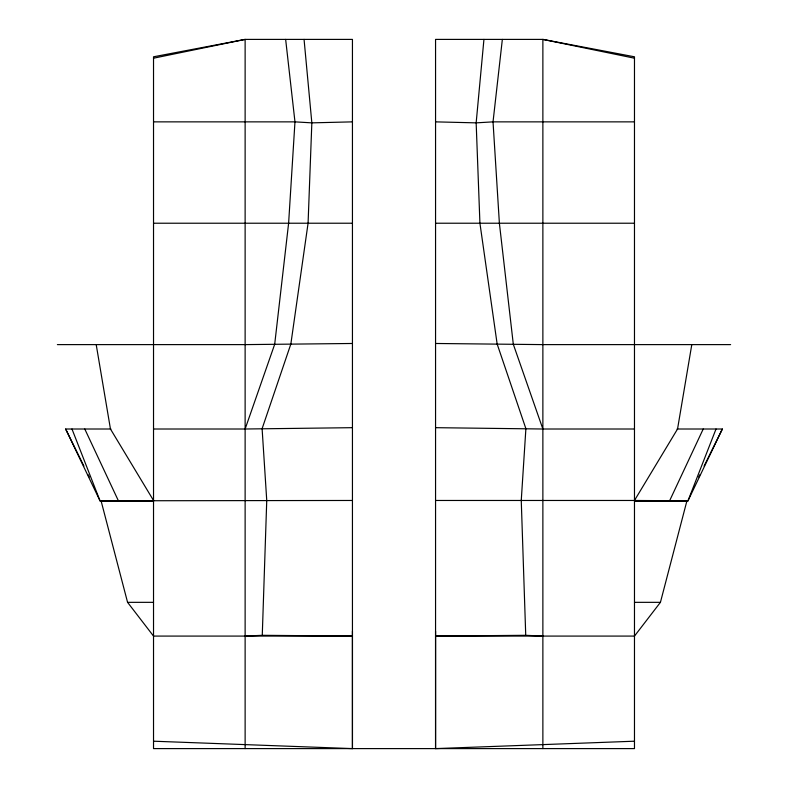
<?xml version="1.0" encoding="UTF-8"?>
<svg xmlns="http://www.w3.org/2000/svg" width="788" height="788" viewBox="0 0 788 788"><rect width="100%" height="100%" fill="white"/><g stroke="black" fill="none" stroke-linecap="round" stroke-linejoin="round"><path stroke-width="1.18" d="M153.522 741.203L352.443 748.6L352.443 631.208M245.127 636.083L262.266 635.305L266.748 500.469L262.108 428.672L290.851 344.021L308.078 223.221L311.841 122.859L304.06 39.4M483.94 39.4L476.159 122.859L479.922 223.221L497.149 344.021L525.891 428.672L521.252 500.469L525.734 635.305L542.873 636.083M502.35 39.4L493.032 121.864L499.385 223.221L513.313 344.297L542.873 429.007L634.478 429.007M691.795 344.612L677.542 429.007L634.478 500.469L435.557 500.469M525.734 635.305L435.557 636.083L634.478 636.083L660.433 602.337L686.89 500.971L687.983 500.813L722.36 429.007L677.079 429.007M153.522 429.007L245.127 429.007L274.687 344.297L288.615 223.221L294.968 121.864L285.65 39.4M634.478 500.813L687.983 500.813L716.026 429.007M703.221 429.007L669.662 500.666L634.478 500.666M698.71 476.986L699.783 474.8M704.088 466.082L722.36 429.007M153.522 58.204L245.127 39.4L352.443 39.4L352.443 748.6M634.478 741.203L435.557 748.6L435.557 631.208M352.443 121.864L311.841 122.859L294.968 121.864L153.522 121.864M245.127 429.007L352.443 427.677M352.443 343.479L245.127 344.612L57.386 344.612M110.921 429.007L65.64 429.007L100.017 500.813L352.443 500.469M634.478 121.864L493.032 121.864L476.159 122.859L435.557 121.864M153.522 223.221L352.443 223.221M435.557 223.221L634.478 223.221M730.614 344.612L542.873 344.612L435.557 343.479M153.522 500.666L118.338 500.666L84.779 429.007M71.974 429.007L100.017 500.813L153.522 500.813M100.017 500.813L153.522 500.971M634.478 500.971L686.89 500.971M101.11 500.971L127.567 602.337L153.522 602.337M634.478 602.337L660.433 602.337M634.478 500.469L687.983 500.813M262.266 635.305L352.443 636.083L153.522 636.083L127.567 602.337M435.557 427.677L542.873 429.007M634.478 58.204L542.873 39.4L435.557 39.4L435.557 748.6M153.522 500.469L110.458 429.007L96.205 344.612M65.64 429.007L83.912 466.082M88.217 474.8L89.29 476.986M542.873 748.6L542.873 39.4L634.478 56.795L634.478 748.6L153.522 748.6L153.522 56.795L245.127 39.4L245.127 748.6"/></g></svg>
